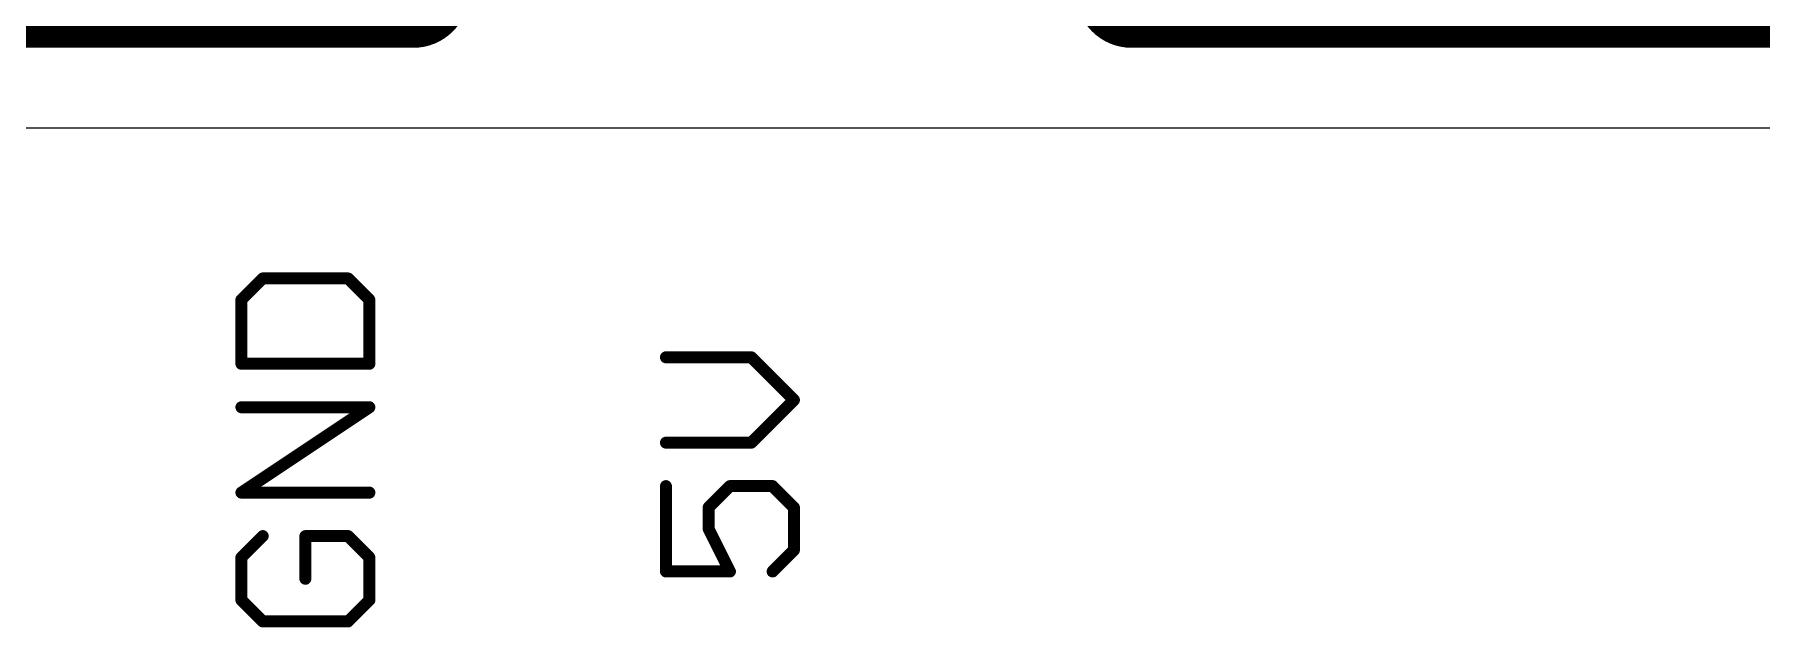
# Model space of a CAD drawing. Extents: x -16.2 to 78.2, y -6.3 to 50.2.
# Drawn here: x 22.97 to 44.93, y -6.35 to 1.18 of the extents above; entities that cross this region are included whole.
import ezdxf

# ---------------------------------------------------------------- set-up
doc = ezdxf.new("R2010")
doc.units = 0
for name, color, linetype in [('16', 175, 'CONTINUOUS'), ('20', 7, 'CONTINUOUS'), ('27', 253, 'CONTINUOUS')]:
    doc.layers.add(name, color=color, linetype=linetype)

msp = doc.modelspace()

# ---------------------------------------------------------------- linework, layer by layer
at = {"layer": '16', "const_width": 1.4224}
for points in [[(36.9189, 1.7272), (36.9189, 2.5994)], [(27.7876, 2.3635), (27.7876, 1.7272)], [(27.7876, 1.7272), (6.1151, 1.7272)], [(65.0049, 1.7272), (36.9189, 1.7272)]]:
    msp.add_lwpolyline(points, dxfattribs=at)
at = {"layer": '16', "const_width": 0.7112}
for points in [[(27.7876, 1.3716, 1), (27.7876, 2.0828)], [(36.9189, 2.0828, 1), (36.9189, 1.3716)], [(27.432, 1.7272, 1), (28.1432, 1.7272)], [(36.5633, 1.7272, 1), (37.2745, 1.7272)]]:
    msp.add_lwpolyline(points, format="xyb", dxfattribs=at)
at = {"layer": '20'}
msp.add_line((-0.3175, 0), (71.425, 0), dxfattribs=at)
at = {"layer": '27', "const_width": 0.1524}
for points in [[(25.873, -1.9148), (25.6018, -2.186)], [(26.9576, -1.9148), (25.873, -1.9148)], [(27.2288, -2.186), (26.9576, -1.9148)], [(25.6018, -2.186), (25.6018, -2.9995)], [(27.2288, -2.9995), (27.2288, -2.186)], [(32.084, -2.917), (30.9993, -2.917)], [(32.6263, -3.4593), (32.084, -2.917)], [(25.6018, -2.9995), (27.2288, -2.9995)], [(25.6018, -4.6366), (27.2288, -3.552)], [(27.2288, -3.552), (25.6018, -3.552)], [(32.084, -4.0016), (32.6263, -3.4593)], [(30.9993, -4.0016), (32.084, -4.0016)], [(27.2288, -4.6366), (25.6018, -4.6366)], [(30.9993, -4.5541), (30.9993, -5.6388)], [(31.5416, -4.8253), (31.8128, -4.5541)], [(31.8128, -4.5541), (32.3551, -4.5541)], [(32.3551, -4.5541), (32.6263, -4.8253)], [(31.5416, -5.0965), (31.5416, -4.8253)], [(32.6263, -4.8253), (32.6263, -5.3676)], [(31.8128, -5.6388), (31.5416, -5.0965)], [(25.873, -5.1891), (25.6018, -5.4603)], [(26.9576, -5.1891), (26.4153, -5.1891)], [(26.4153, -5.1891), (26.4153, -5.7315)], [(27.2288, -5.4603), (26.9576, -5.1891)], [(25.6018, -5.4603), (25.6018, -6.0026)], [(27.2288, -6.0026), (27.2288, -5.4603)], [(32.6263, -5.3676), (32.3551, -5.6388)], [(30.9993, -5.6388), (31.8128, -5.6388)], [(25.6018, -6.0026), (25.873, -6.2738)], [(26.9576, -6.2738), (27.2288, -6.0026)], [(25.873, -6.2738), (26.9576, -6.2738)]]:
    msp.add_lwpolyline(points, dxfattribs=at)
at = {"layer": '27', "const_width": 0.0762}
for points in [[(25.873, -1.8767, 1), (25.873, -1.9529)], [(25.8999, -1.9418, 1), (25.846, -1.8879)], [(26.9846, -1.8879, 1), (26.9307, -1.9418)], [(26.9576, -1.9529, 1), (26.9576, -1.8767)], [(25.6399, -2.186, 1), (25.5637, -2.186)], [(25.5749, -2.1591, 1), (25.6288, -2.2129)], [(27.2669, -2.186, 1), (27.1907, -2.186)], [(27.2019, -2.2129, 1), (27.2557, -2.1591)], [(30.9993, -2.8789, 1), (30.9993, -2.9551)], [(32.1109, -2.89, 1), (32.057, -2.9439)], [(32.084, -2.9551, 1), (32.084, -2.8789)], [(25.6018, -2.9614, 1), (25.6018, -3.0376)], [(25.5637, -2.9995, 1), (25.6399, -2.9995)], [(27.1907, -2.9995, 1), (27.2669, -2.9995)], [(27.2288, -3.0376, 1), (27.2288, -2.9614)], [(25.6018, -3.5139, 1), (25.6018, -3.5901)], [(27.2499, -3.5837, 1), (27.2077, -3.5203)], [(27.2288, -3.5901, 1), (27.2288, -3.5139)], [(32.6532, -3.4863, 1), (32.5994, -3.4324)], [(32.5994, -3.4863, 1), (32.6532, -3.4324)], [(30.9993, -3.9635, 1), (30.9993, -4.0397)], [(32.057, -3.9747, 1), (32.1109, -4.0286)], [(32.084, -4.0397, 1), (32.084, -3.9635)], [(25.6018, -4.5985, 1), (25.6018, -4.6747)], [(25.5807, -4.6049, 1), (25.6229, -4.6683)], [(27.2288, -4.6747, 1), (27.2288, -4.5985)], [(31.0374, -4.5541, 1), (30.9612, -4.5541)], [(31.8128, -4.516, 1), (31.8128, -4.5922)], [(31.8397, -4.5811, 1), (31.7859, -4.5272)], [(32.3821, -4.5272, 1), (32.3282, -4.5811)], [(32.3551, -4.5922, 1), (32.3551, -4.516)], [(31.5797, -4.8253, 1), (31.5035, -4.8253)], [(31.5147, -4.7984, 1), (31.5686, -4.8522)], [(32.6644, -4.8253, 1), (32.5882, -4.8253)], [(32.5994, -4.8522, 1), (32.6532, -4.7984)], [(31.5757, -5.0794, 1), (31.5076, -5.1135)], [(25.8999, -5.2161, 1), (25.846, -5.1622)], [(26.4153, -5.151, 1), (26.4153, -5.2272)], [(26.4534, -5.1891, 1), (26.3772, -5.1891)], [(26.9846, -5.1622, 1), (26.9307, -5.2161)], [(26.9576, -5.2272, 1), (26.9576, -5.151)], [(31.5035, -5.0965, 1), (31.5797, -5.0965)], [(25.6399, -5.4603, 1), (25.5637, -5.4603)], [(25.5749, -5.4334, 1), (25.6288, -5.4872)], [(27.2669, -5.4603, 1), (27.1907, -5.4603)], [(27.2019, -5.4872, 1), (27.2557, -5.4334)], [(32.5882, -5.3676, 1), (32.6644, -5.3676)], [(32.6532, -5.3946, 1), (32.5994, -5.3407)], [(26.3772, -5.7315, 1), (26.4534, -5.7315)], [(30.9993, -5.6007, 1), (30.9993, -5.6769)], [(30.9612, -5.6388, 1), (31.0374, -5.6388)], [(31.7787, -5.6558, 1), (31.8469, -5.6218)], [(31.8128, -5.6769, 1), (31.8128, -5.6007)], [(32.3282, -5.6119, 1), (32.3821, -5.6657)], [(25.6288, -5.9757, 1), (25.5749, -6.0296)], [(27.2557, -6.0296, 1), (27.2019, -5.9757)], [(25.5637, -6.0026, 1), (25.6399, -6.0026)], [(27.1907, -6.0026, 1), (27.2669, -6.0026)], [(25.873, -6.2357, 1), (25.873, -6.3119)], [(25.846, -6.3007, 1), (25.8999, -6.2469)], [(26.9307, -6.2469, 1), (26.9846, -6.3007)], [(26.9576, -6.3119, 1), (26.9576, -6.2357)]]:
    msp.add_lwpolyline(points, format="xyb", dxfattribs=at)

doc.saveas('drawing.dxf')
